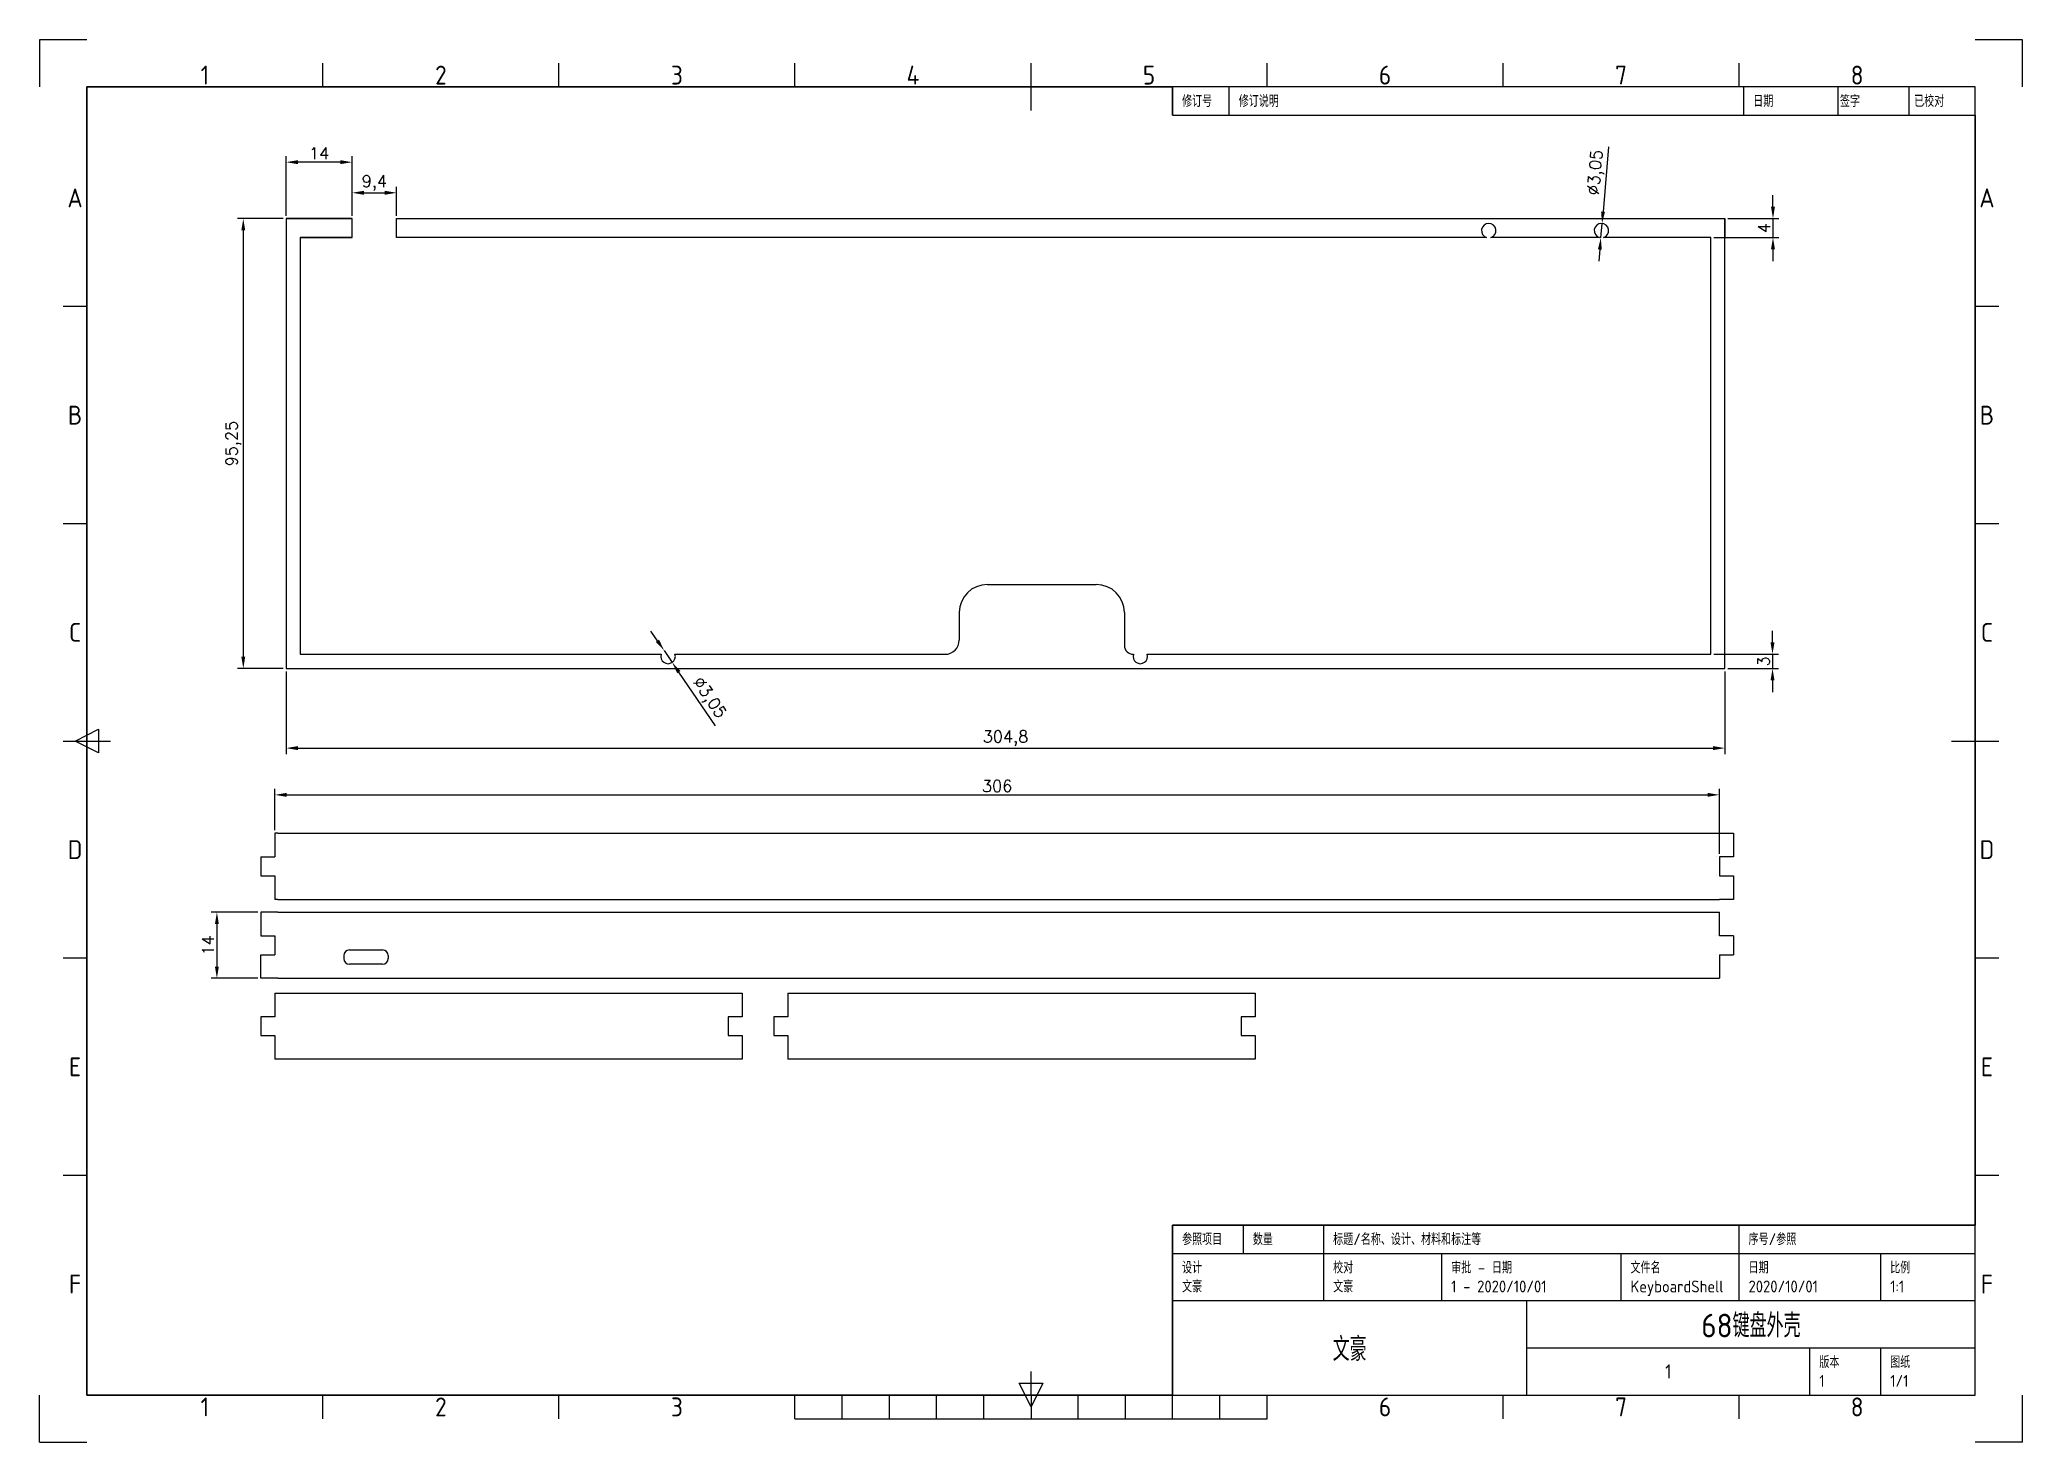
# Paper-space layout 'ISO A3 标题栏' of a CAD drawing. Header units: millimetres. Extents: x 0 to 420, y 0 to 297.
import ezdxf
from ezdxf.enums import TextEntityAlignment as Align

# ---------------------------------------------------------------- set-up
doc = ezdxf.new("R2010")
doc.units = ezdxf.units.MM
for name, color, linetype in [('FRAME 025', 7, 'Continuous'), ('FRAME 050', 6, 'Continuous'), ('FRAME 070', 5, 'Continuous'), ('FRAME 200', 8, 'Continuous'), ('Title Block', 7, 'Continuous'), ('Viewport', 7, 'Continuous')]:
    doc.layers.add(name, color=color, linetype=linetype)
doc.styles.add('ISO Proportional', font='isocp.shx', dxfattribs={"bigfont": 'gbcbig.shx'})
doc.styles.get("Standard").update_dxf_attribs({"font": 'txt', "bigfont": 'gbcbig.shx'})
doc.dimstyles.new('ISO-25', dxfattribs={"dimtxt": 2.5, "dimasz": 2.5, "dimexe": 1.25, "dimexo": 0.625, "dimtad": 1, "dimtxsty": 'Standard', "dimcen": 2.5, "dimadec": 0, "dimazin": 0, "dimtfac": 1, "dimtmove": 0, "dimatfit": 3, "dimfxl": 1, "dimarcsym": 0})

# ---------------------------------------------------------------- blocks, each defined once
blk = doc.blocks.new('ISO A3 title block')
at = {"layer": 'FRAME 050'}
for p, q in [((60, 287), (60, 292)), ((110, 287), (110, 292)), ((160, 287), (160, 292)), ((210, 282), (210, 292)), ((260, 287), (260, 292)), ((310, 287), (310, 292)), ((360, 287), (360, 292)), ((10, 240.5), (5, 240.5)), ((415, 240.5), (410, 240.5)), ((10, 194.5), (5, 194.5)), ((415, 194.5), (410, 194.5)), ((5, 148.5), (15, 148.5)), ((7.5, 148.5), (12.5, 151)), ((12.5, 146), (7.5, 148.5)), ((12.5, 151), (12.5, 146)), ((405, 148.5), (415, 148.5)), ((10, 102.5), (5, 102.5)), ((415, 102.5), (410, 102.5)), ((10, 56.5), (5, 56.5)), ((415, 56.5), (410, 56.5)), ((210, 10), (210, 15)), ((60, 5), (60, 10)), ((110, 5), (110, 10)), ((160, 5), (160, 10)), ((170, 5), (170, 10)), ((180, 5), (180, 10)), ((190, 5), (190, 10)), ((200, 5), (200, 10)), ((207.5, 12.5), (212.5, 12.5)), ((210, 7.5), (207.5, 12.5)), ((212.5, 12.5), (210, 7.5)), ((210, 10), (210, 5)), ((220, 5), (220, 10)), ((230, 5), (230, 10)), ((240, 5), (240, 10)), ((250, 5), (250, 10)), ((260, 5), (260, 10)), ((310, 5), (310, 10)), ((360, 5), (360, 10)), ((160, 5), (260, 5))]:
    blk.add_line(p, q, dxfattribs=at)
at = {"layer": 'FRAME 070'}
for p, q in [((410, 287), (10, 287)), ((10, 287), (10, 10)), ((240, 281), (240, 287)), ((252, 281), (252, 287)), ((361, 281), (361, 287)), ((381, 281), (381, 287)), ((396, 281), (396, 287)), ((410, 10), (410, 287)), ((240, 281), (410, 281)), ((240, 46), (410, 46)), ((240, 40), (240, 46)), ((255, 40), (255, 46)), ((272, 40), (272, 46)), ((360, 40), (360, 46)), ((240, 40), (410, 40)), ((240, 10), (240, 40)), ((272, 30), (272, 40)), ((297, 30), (297, 40)), ((335, 30), (335, 40)), ((360, 30), (360, 40)), ((390, 30), (390, 40)), ((240, 30), (410, 30)), ((315, 10), (315, 30)), ((315, 20), (410, 20)), ((375, 10), (375, 20)), ((390, 10), (390, 20)), ((10, 10), (410, 10))]:
    blk.add_line(p, q, dxfattribs=at)
at = {"layer": 'FRAME 200'}
for p, q in [((0, 297), (0, 287)), ((10, 297), (0, 297)), ((420, 297), (410, 297)), ((420, 287), (420, 297)), ((0, 0), (0, 10)), ((420, 0), (420, 10)), ((0, 0), (10, 0)), ((420, 0), (410, 0))]:
    blk.add_line(p, q, dxfattribs=at)
at = {"layer": 'FRAME 025', "style": 'ISO Proportional'}
for s, p in [('修订号', (242, 284)), ('修订说明', (254, 284)), ('日期', (363, 284)), ('签字', (381.36, 284)), ('已校对', (397.08, 284)), ('参照项目', (242, 43)), ('数量', (257, 43)), ('标题/名称、设计、材料和标注等', (274, 43)), ('序号/参照', (362, 43)), ('设计', (242, 37)), ('校对', (274, 37)), ('审批 - 日期', (299, 37)), ('文件名', (337, 37)), ('日期', (362, 37)), ('比例', (392, 37)), ('版本', (377, 17)), ('图纸', (392, 17))]:
    blk.add_text(s, height=2.5, dxfattribs=at).set_placement(p, align=Align.MIDDLE_LEFT)
at = {"layer": 'FRAME 025', "style": 'ISO Proportional', "flags": 8}
for tag, p in [('DESIGNED_BY', (242, 33)), ('CHECKED_BY', (274, 33)), ('APPROVED_BY_DATE', (299, 33)), ('FILENAME', (337, 33)), ('DATE', (362, 33)), ('SCALE', (392, 33)), ('EDITION', (377, 13)), ('SHEET', (392, 13))]:
    blk.add_attdef(tag, text='', height=2.5, dxfattribs=at).set_placement(p, align=Align.MIDDLE_LEFT)
at = {"layer": 'FRAME 050', "style": 'ISO Proportional'}
for s, p in [('1', (35, 289.5)), ('2', (85, 289.5)), ('3', (135, 289.5)), ('4', (185, 289.5)), ('5', (235, 289.5)), ('6', (285, 289.5)), ('7', (335, 289.5)), ('8', (385, 289.5)), ('A', (7.5, 263.5)), ('A', (412.5, 263.5)), ('B', (7.5, 217.5)), ('B', (412.5, 217.5)), ('C', (7.5, 171.5)), ('C', (412.5, 171.5)), ('D', (7.5, 125.5)), ('D', (412.5, 125.5)), ('E', (7.5, 79.5)), ('E', (412.5, 79.5)), ('F', (7.5, 33.5)), ('F', (412.5, 33.5)), ('1', (35, 7.5)), ('2', (85, 7.5)), ('3', (135, 7.5)), ('6', (285, 7.5)), ('7', (335, 7.5)), ('8', (385, 7.5))]:
    blk.add_text(s, height=4, dxfattribs=at).set_placement(p, align=Align.MIDDLE)
at = {"layer": 'FRAME 050', "style": 'ISO Proportional', "flags": 8}
for tag, height, p in [('TITLE', 5, (362.5, 25)), ('OWNER', 5, (277.5, 20)), ('DRAWING_NUMBER', 3, (345, 15))]:
    blk.add_attdef(tag, text='', height=height, dxfattribs=at).set_placement(p, align=Align.MIDDLE)
blk = doc.blocks.new('*D9')
at = {"color": 0, "lineweight": -2}
for p, q in [((332.36, 274.28), (331.18, 260.58)), ((330.7, 255.05), (330.97, 258.09)), ((330.49, 252.56), (330.28, 250.07))]:
    blk.add_line(p, q, dxfattribs=at)
at = {"color": 0}
for points in [[(330.76, 260.61), (331.59, 260.54), (330.97, 258.09)], [(330.08, 252.59), (330.91, 252.52), (330.7, 255.05)]]:
    blk.add_solid(points, dxfattribs=at)
at = {"color": 0, "insert": (329.8, 268.85), "char_height": 2.5, "attachment_point": 5, "rotation": 85.0902}
blk.add_mtext('∅3,05', dxfattribs=at)
blk = doc.blocks.new('*D10')
at = {"color": 0, "lineweight": -2}
for p, q in [((130.87, 169.72), (129.46, 171.79)), ((132.28, 167.66), (133.99, 165.14)), ((143.14, 151.71), (135.4, 163.07))]:
    blk.add_line(p, q, dxfattribs=at)
at = {"color": 0}
for points in [[(131.21, 169.96), (130.52, 169.49), (132.28, 167.66)], [(135.74, 163.31), (135.06, 162.84), (133.99, 165.14)]]:
    blk.add_solid(points, dxfattribs=at)
at = {"color": 0, "insert": (141.7, 157.53), "char_height": 2.5, "attachment_point": 5, "rotation": 304.2719}
blk.add_mtext('∅3,05', dxfattribs=at)
blk = doc.blocks.new('*D11')
at = {"color": 0, "lineweight": -2}
for p, q in [((66.2, 259.73), (66.2, 265.83)), ((75.6, 259.73), (75.6, 265.83)), ((68.7, 264.58), (73.1, 264.58))]:
    blk.add_line(p, q, dxfattribs=at)
at = {"color": 0}
for points in [[(68.7, 265), (68.7, 264.16), (66.2, 264.58)], [(73.1, 265), (73.1, 264.16), (75.6, 264.58)]]:
    blk.add_solid(points, dxfattribs=at)
at = {"color": 0, "insert": (70.9, 266.66), "char_height": 2.5, "attachment_point": 5}
blk.add_mtext('9,4', dxfattribs=at)
blk = doc.blocks.new('*D12')
at = {"color": 0, "lineweight": -2}
for p, q in [((52.2, 259.73), (52.2, 272.31)), ((63.7, 271.06), (54.7, 271.06)), ((66.2, 259.73), (66.2, 272.31))]:
    blk.add_line(p, q, dxfattribs=at)
at = {"color": 0}
for points in [[(54.7, 271.48), (54.7, 270.65), (52.2, 271.06)], [(63.7, 271.48), (63.7, 270.65), (66.2, 271.06)]]:
    blk.add_solid(points, dxfattribs=at)
at = {"color": 0, "insert": (59.2, 272.94), "char_height": 2.5, "attachment_point": 5}
blk.add_mtext('14', dxfattribs=at)
blk = doc.blocks.new('*D13')
at = {"color": 0, "lineweight": -2}
for p, q in [((51.57, 259.11), (41.89, 259.11)), ((43.14, 256.61), (43.14, 166.36)), ((51.57, 163.86), (41.89, 163.86))]:
    blk.add_line(p, q, dxfattribs=at)
at = {"color": 0}
for points in [[(42.72, 256.61), (43.55, 256.61), (43.14, 259.11)], [(42.72, 166.36), (43.55, 166.36), (43.14, 163.86)]]:
    blk.add_solid(points, dxfattribs=at)
at = {"color": 0, "insert": (41.05, 211.48), "char_height": 2.5, "attachment_point": 5, "rotation": 90}
blk.add_mtext('95,25', dxfattribs=at)
blk = doc.blocks.new('*D14')
at = {"color": 0, "lineweight": -2}
for p, q in [((52.2, 163.23), (52.2, 145.74)), ((357, 163.23), (357, 145.74)), ((54.7, 146.99), (354.5, 146.99))]:
    blk.add_line(p, q, dxfattribs=at)
at = {"color": 0}
for points in [[(54.7, 147.41), (54.7, 146.57), (52.2, 146.99)], [(354.5, 147.41), (354.5, 146.57), (357, 146.99)]]:
    blk.add_solid(points, dxfattribs=at)
at = {"color": 0, "insert": (204.6, 149.07), "char_height": 2.5, "attachment_point": 5}
blk.add_mtext('304,8', dxfattribs=at)
blk = doc.blocks.new('*D15')
at = {"color": 0, "lineweight": -2}
for p, q in [((367.08, 169.36), (367.08, 171.86)), ((354.62, 166.86), (368.33, 166.86)), ((357.62, 163.86), (368.33, 163.86)), ((367.08, 166.86), (367.08, 163.86)), ((367.08, 161.36), (367.08, 158.86))]:
    blk.add_line(p, q, dxfattribs=at)
at = {"color": 0}
for points in [[(366.66, 169.36), (367.49, 169.36), (367.08, 166.86)], [(366.66, 161.36), (367.49, 161.36), (367.08, 163.86)]]:
    blk.add_solid(points, dxfattribs=at)
at = {"color": 0, "insert": (365.2, 165.36), "char_height": 2.5, "attachment_point": 5, "rotation": 90}
blk.add_mtext('3', dxfattribs=at)
blk = doc.blocks.new('*D16')
at = {"color": 0, "lineweight": -2}
for p, q in [((367.18, 261.61), (367.18, 264.11)), ((357.62, 259.11), (368.43, 259.11)), ((367.18, 259.11), (367.18, 255.11)), ((354.62, 255.11), (368.43, 255.11)), ((367.18, 252.61), (367.18, 250.11))]:
    blk.add_line(p, q, dxfattribs=at)
at = {"color": 0}
for points in [[(366.76, 261.61), (367.59, 261.61), (367.18, 259.11)], [(366.76, 252.61), (367.59, 252.61), (367.18, 255.11)]]:
    blk.add_solid(points, dxfattribs=at)
at = {"color": 0, "insert": (365.3, 257.11), "char_height": 2.5, "attachment_point": 5, "rotation": 90}
blk.add_mtext('4', dxfattribs=at)
blk = doc.blocks.new('*D20')
at = {"color": 0, "lineweight": -2}
for p, q in [((49.82, 129.59), (49.82, 138.35)), ((52.32, 137.1), (353.32, 137.1)), ((355.82, 124.59), (355.82, 138.35))]:
    blk.add_line(p, q, dxfattribs=at)
at = {"color": 0}
for points in [[(52.32, 137.51), (52.32, 136.68), (49.82, 137.1)], [(353.32, 137.51), (353.32, 136.68), (355.82, 137.1)]]:
    blk.add_solid(points, dxfattribs=at)
at = {"color": 0, "insert": (202.82, 138.97), "char_height": 2.5, "attachment_point": 5}
blk.add_mtext('306', dxfattribs=at)
blk = doc.blocks.new('*D21')
at = {"color": 0, "lineweight": -2}
for p, q in [((46.2, 112.25), (36.3, 112.25)), ((37.55, 109.75), (37.55, 100.75)), ((46.2, 98.25), (36.3, 98.25))]:
    blk.add_line(p, q, dxfattribs=at)
at = {"color": 0}
for points in [[(37.13, 109.75), (37.96, 109.75), (37.55, 112.25)], [(37.13, 100.75), (37.96, 100.75), (37.55, 98.25)]]:
    blk.add_solid(points, dxfattribs=at)
at = {"color": 0, "insert": (35.67, 105.25), "char_height": 2.5, "attachment_point": 5, "rotation": 90}
blk.add_mtext('14', dxfattribs=at)

psp = doc.layouts.new('ISO A3 标题栏')

# ---------------------------------------------------------------- linework, layer by layer
for p, q in [((52.197, 259.108), (52.197, 163.858)), ((52.197, 259.108), (55.197, 259.108)), ((52.197, 259.108), (66.197, 259.108)), ((66.197, 259.108), (52.197, 259.108)), ((66.197, 255.108), (66.197, 259.108)), ((75.597, 255.108), (75.597, 259.108)), ((75.597, 259.108), (356.997, 259.108)), ((356.997, 163.858), (356.997, 259.108)), ((356.997, 259.108), (356.997, 255.108)), ((55.197, 255.108), (55.197, 166.858)), ((55.197, 255.108), (66.197, 255.108)), ((55.197, 255.108), (66.197, 255.108)), ((66.197, 255.108), (55.197, 255.108)), ((306.522, 255.108), (75.597, 255.108)), ((330.398, 255.108), (307.396, 255.108)), ((353.997, 255.108), (331.272, 255.108)), ((353.997, 166.858), (353.997, 255.108)), ((353.997, 166.858), (353.997, 255.108)), ((200.751, 181.638), (223.831, 181.635)), ((194.796, 175.683), (194.791, 169.858)), ((229.784, 175.683), (229.799, 171.084)), ((229.791, 171.077), (229.791, 168.748)), ((52.197, 163.858), (356.997, 163.858)), ((52.197, 163.858), (55.197, 163.858)), ((55.197, 166.858), (131.682, 166.858)), ((134.587, 166.858), (191.791, 166.858)), ((234.587, 166.858), (353.997, 166.858)), ((356.997, 163.858), (356.997, 166.858)), ((50.425, 128.964), (49.825, 128.964)), ((49.825, 128.964), (49.825, 123.964)), ((50.425, 128.964), (355.225, 128.964)), ((355.225, 128.964), (355.825, 128.964)), ((355.825, 128.964), (358.825, 128.964)), ((358.825, 128.964), (358.825, 123.964)), ((46.825, 123.964), (49.825, 123.964)), ((46.825, 123.964), (46.825, 119.964)), ((49.825, 123.964), (49.825, 123.964)), ((355.225, 123.964), (355.225, 123.964)), ((358.825, 123.964), (355.825, 123.964)), ((355.825, 123.964), (355.825, 119.964)), ((46.825, 119.964), (49.825, 119.964)), ((49.825, 119.964), (49.825, 119.964)), ((49.825, 119.964), (49.825, 114.964)), ((355.225, 119.964), (355.225, 119.964)), ((355.825, 119.964), (358.825, 119.964)), ((358.825, 119.964), (358.825, 114.964)), ((50.425, 114.964), (49.825, 114.964)), ((50.425, 114.964), (355.225, 114.964)), ((64.425, 114.964), (64.425, 114.964)), ((355.225, 114.964), (355.825, 114.964)), ((358.825, 114.964), (355.825, 114.964)), ((49.825, 112.249), (46.825, 112.249)), ((46.825, 112.249), (46.825, 107.249)), ((50.425, 112.249), (49.825, 112.249)), ((50.425, 112.249), (355.225, 112.249)), ((355.225, 112.249), (355.825, 112.249)), ((355.825, 107.249), (355.825, 112.249)), ((46.825, 107.249), (49.825, 107.249)), ((49.825, 107.249), (49.825, 107.249)), ((49.825, 107.249), (49.825, 103.249)), ((355.225, 107.249), (355.225, 107.249)), ((358.825, 107.249), (355.825, 107.249)), ((358.825, 107.249), (358.825, 103.249)), ((46.825, 98.249), (46.825, 103.249)), ((46.825, 103.249), (49.825, 103.249)), ((49.825, 103.249), (49.825, 103.249)), ((64.425, 103.049), (64.425, 102.449)), ((65.625, 104.249), (72.625, 104.249)), ((72.625, 101.249), (65.625, 101.249)), ((72.955, 101.249), (72.955, 101.249)), ((73.825, 103.379), (73.825, 103.379)), ((73.825, 103.049), (73.825, 102.449)), ((355.225, 103.249), (355.225, 103.249)), ((355.825, 103.249), (358.825, 103.249)), ((355.825, 103.249), (355.825, 98.249)), ((49.825, 98.249), (46.825, 98.249)), ((50.425, 98.249), (49.825, 98.249)), ((50.425, 98.249), (355.225, 98.249)), ((64.425, 98.249), (64.425, 98.249)), ((355.225, 98.249), (355.825, 98.249)), ((49.825, 95.11), (145.825, 95.11)), ((49.825, 95.11), (49.825, 90.11)), ((145.825, 95.11), (148.825, 95.11)), ((148.825, 95.11), (148.825, 90.11)), ((158.51, 95.11), (254.51, 95.11)), ((158.51, 95.11), (158.51, 90.11)), ((254.51, 95.11), (257.51, 95.11)), ((257.51, 95.11), (257.51, 90.11)), ((49.825, 90.11), (46.825, 90.11)), ((46.825, 90.11), (46.825, 86.11)), ((148.825, 90.11), (145.825, 90.11)), ((145.825, 90.11), (145.825, 86.11)), ((158.51, 90.11), (155.51, 90.11)), ((155.51, 90.11), (155.51, 86.11)), ((257.51, 90.11), (254.51, 90.11)), ((254.51, 90.11), (254.51, 86.11)), ((46.825, 86.11), (49.825, 86.11)), ((49.825, 86.11), (49.825, 81.11)), ((145.825, 86.11), (148.825, 86.11)), ((148.825, 86.11), (148.825, 81.11)), ((155.51, 86.11), (158.51, 86.11)), ((158.51, 86.11), (158.51, 81.11)), ((254.51, 86.11), (257.51, 86.11)), ((257.51, 86.11), (257.51, 81.11)), ((145.825, 81.11), (49.825, 81.11)), ((148.825, 81.11), (145.825, 81.11)), ((254.51, 81.11), (158.51, 81.11)), ((257.51, 81.11), (254.51, 81.11))]:
    psp.add_line(p, q)
for centre, radius, start, end in [((306.959, 256.568), 1.524, 286.66352, 253.33648), ((330.835, 256.568), 1.524, 286.66352, 253.33648), ((200.751, 175.683), 5.955, 90, 180), ((223.831, 175.683), 5.952, 0, 90), ((191.791, 169.858), 3, 270, 0), ((231.681, 168.748), 1.89, 180, 270), ((133.134, 166.398), 1.524, 162.43201, 17.56799), ((233.134, 166.398), 1.524, 162.43201, 17.56799), ((65.625, 103.049), 1.2, 90, 180), ((65.625, 102.449), 1.2, 180, 270), ((72.625, 103.049), 1.2, 0, 90), ((72.625, 102.449), 1.2, 270, 0)]:
    psp.add_arc(centre, radius, start, end)
at = {"layer": 'Viewport'}
psp.add_lwpolyline([(10, 287), (240, 287), (240, 281), (410, 281), (410, 46), (240, 46), (240, 10), (10, 10)], close=True, dxfattribs=at)

# ---------------------------------------------------------------- block references
at = {"layer": 'Title Block'}
ref = psp.add_blockref('ISO A3 title block', (0, 0), dxfattribs=at)
ref.add_attrib('FILENAME', 'KeyboardShell', dxfattribs={"layer": 'FRAME 025', "height": 2.5, "style": 'ISO Proportional'}).set_placement((337, 33), align=Align.MIDDLE_LEFT)
ref.add_attrib('DRAWING_NUMBER', '1', dxfattribs={"layer": 'FRAME 050', "height": 3, "style": 'ISO Proportional'}).set_placement((345, 15), align=Align.MIDDLE)
ref.add_attrib('OWNER', '文豪', dxfattribs={"layer": 'FRAME 050', "height": 5, "style": 'ISO Proportional'}).set_placement((277.5, 20), align=Align.MIDDLE)
ref.add_attrib('CHECKED_BY', '文豪', dxfattribs={"layer": 'FRAME 025', "height": 2.5, "style": 'ISO Proportional'}).set_placement((274, 33), align=Align.MIDDLE_LEFT)
ref.add_attrib('DESIGNED_BY', '文豪', dxfattribs={"layer": 'FRAME 025', "height": 2.5, "style": 'ISO Proportional'}).set_placement((242, 33), align=Align.MIDDLE_LEFT)
ref.add_attrib('APPROVED_BY_DATE', '1 - 2020/10/01', dxfattribs={"layer": 'FRAME 025', "height": 2.5, "style": 'ISO Proportional'}).set_placement((299, 33), align=Align.MIDDLE_LEFT)
ref.add_attrib('DATE', '2020/10/01', dxfattribs={"layer": 'FRAME 025', "height": 2.5, "style": 'ISO Proportional'}).set_placement((362, 33), align=Align.MIDDLE_LEFT)
ref.add_attrib('TITLE', '68键盘外壳', dxfattribs={"layer": 'FRAME 050', "height": 5, "style": 'ISO Proportional'}).set_placement((362.5, 25), align=Align.MIDDLE)
ref.add_attrib('SCALE', '1:1', dxfattribs={"layer": 'FRAME 025', "height": 2.5, "style": 'ISO Proportional'}).set_placement((392, 33), align=Align.MIDDLE_LEFT)
ref.add_attrib('EDITION', '1', dxfattribs={"layer": 'FRAME 025', "height": 2.5, "style": 'ISO Proportional'}).set_placement((377, 13), align=Align.MIDDLE_LEFT)
ref.add_attrib('SHEET', '1/1', dxfattribs={"layer": 'FRAME 025', "height": 2.5, "style": 'ISO Proportional'}).set_placement((392, 13), align=Align.MIDDLE_LEFT)

# ---------------------------------------------------------------- dimensions: what is measured, and where the dimension line sits
for base, p1, p2, picture, middle in [((52.197, 271.064), (66.197, 259.108), (52.197, 259.108), '*D12', (59.197, 272.939)), ((75.597, 264.581), (66.197, 259.108), (75.597, 259.108), '*D11', (70.897, 266.664)), ((356.997, 146.99), (52.197, 163.858), (356.997, 163.858), '*D14', (204.597, 149.074)), ((355.825, 137.096), (49.825, 128.964), (355.825, 123.964), '*D20', (202.825, 138.971))]:
    dim = psp.add_linear_dim(base=base, p1=p1, p2=p2, dimstyle='ISO-25')
    dim.commit()
    dim.dimension.update_dxf_attribs({"geometry": picture, "text_midpoint": middle})
for p1, p2, picture, middle in [((330.705, 255.05), (330.966, 258.086), '*D9', (329.799, 268.851)), ((132.276, 167.657), (133.993, 165.139), '*D10', (141.697, 157.532))]:
    dim = psp.add_diameter_dim_2p(p1=p1, p2=p2, dimstyle='ISO-25')
    dim.commit()
    dim.dimension.update_dxf_attribs({"geometry": picture, "text_midpoint": middle})
for base, p1, p2, picture, middle in [((367.176, 255.108), (356.997, 259.108), (353.997, 255.108), '*D16', (365.301, 257.108)), ((43.137, 163.858), (52.197, 259.108), (52.197, 163.858), '*D13', (41.054, 211.483)), ((367.077, 163.858), (353.997, 166.858), (356.997, 163.858), '*D15', (365.202, 165.358)), ((37.546, 98.249), (46.825, 112.249), (46.825, 98.249), '*D21', (35.671, 105.249))]:
    dim = psp.add_linear_dim(base=base, p1=p1, p2=p2, angle=90, dimstyle='ISO-25')
    dim.commit()
    dim.dimension.update_dxf_attribs({"geometry": picture, "text_midpoint": middle})

# ---------------------------------------------------------------- viewports
at = {"layer": 'Viewport'}
vp = psp.add_viewport(center=(210, 148.5), size=(400, 277), view_center_point=(210, 148.5), view_height=301.55754, dxfattribs=at)
vp.dxf.flags = 0x10000  # cut along an outline
vp.dxf.clipping_boundary_handle = psp.add_lwpolyline([(10, 287), (240, 287), (240, 281), (410, 281), (410, 46), (240, 46), (240, 10), (10, 10)], format="xyb", close=True, dxfattribs={"invisible": 1}).dxf.handle

doc.saveas('drawing.dxf')
